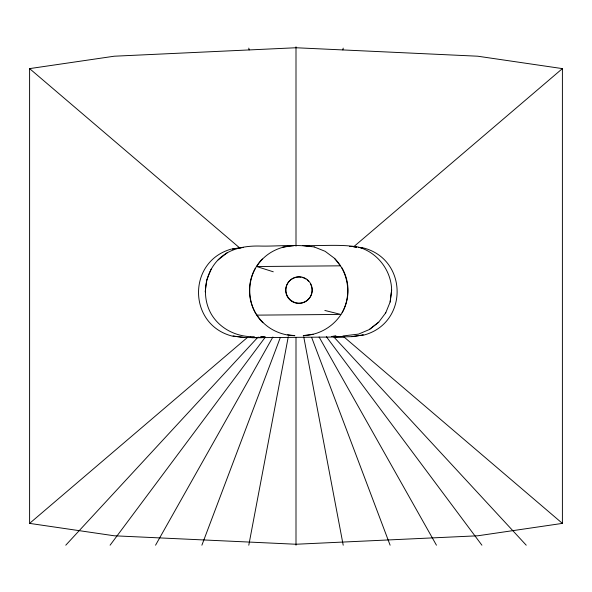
<?xml version="1.0" encoding="UTF-8"?>
<svg xmlns="http://www.w3.org/2000/svg" width="592" height="592" viewBox="0 0 592 592"><rect width="100%" height="100%" fill="white"/><g stroke="black" fill="none" stroke-linecap="round" stroke-linejoin="round"><path stroke-width="0.89" d="M254.345 336.693C237.288 337.248 220.291 329.211 211.418 314.345C201.369 297.066 204.299 274.081 218.211 259.762C229.363 248.263 245.613 245.562 260.954 246.08C277.789 246.413 294.757 244.23 311.488 246.612M390.113 302.001L391.638 290.184C391.364 270.263 377.134 252.044 357.879 246.953C339.571 244.037 320.96 246.124 302.512 245.502L302.49 245.547M391.638 290.184L390.202 301.853L385.703 312.902M248.795 545.195L288.274 336.774M342.857 49.928L343.205 48.115M201.887 545.195L280.312 337.536M211.129 269.145L206.719 280.046L205.195 291.871M262.36 259C245.347 276.087 245.613 305.901 262.892 322.714M342.109 312.717C351.833 295.334 348.636 272.438 334.495 258.401M155.555 545.195L272.897 336.996M227.483 252.525L218.13 259.903M342.938 335.96L358.523 334.117L369.349 329.529L378.702 322.152M110.09 545.195L265.105 337.41M385.784 312.761L378.621 322.292L369.349 329.529M273.282 271.795L256.676 266.526C264.528 253.642 279.143 246.05 294.069 245.613L282.451 247.19M65.771 545.195L257.735 337.418M29.6 523.387L114.271 535.79L296 544.248L477.729 535.79L562.4 523.387L562.4 68.613L477.729 56.21L296 47.752L114.271 56.21L29.6 68.613L29.6 523.387L247.5 337.396M353.639 246.805L562.4 68.613M231.465 249.047C187.183 261.176 187.701 324.697 232.19 336.086M364.191 334.991C408.48 322.869 407.94 259.355 363.466 247.959M338.025 336.522L334.606 337.055L351.929 336.633M313.116 334.228L303.259 335.605C319.162 335.198 334.08 326.34 342.154 312.65A45.051 45.051 0 0 0 341.784 267.599M335.834 335.908L331.35 336.537L336.056 336.234M256.676 266.526L340.4 265.83L334.532 258.349L325.119 251.304L314.189 246.938M255.33 268.309A45.051 45.051 0 0 0 255.7 313.36L257.076 315.129L340.807 314.433L324.83 310.452M344.137 336.944L251.963 337.706L250.431 337.129M349.369 246.524L352.122 246.516M244.466 337.529L261.449 337.662L258.016 337.188M260.976 336.848L265.364 337.085L260.872 336.53M302.512 245.502L314.197 246.931M353.972 246.842L356.562 247.167M287.645 334.806L294.838 335.671C279.853 335.427 265.135 327.924 257.076 315.129M353.883 246.76L356.525 247.13M29.6 68.613L239.767 248.004M343.797 336.796L562.4 523.387M333.636 336.737L526.229 545.195M326.34 336.67L481.91 545.195M319.103 336.996L436.445 545.195M311.688 337.536L390.113 545.195M248.795 48.115L249.143 49.928M303.726 336.774L343.205 545.195M296 46.805L296 246.161M296 337.536L296 545.195M311.755 287.253A13.194 13.194 0 0 1 300.159 303.356A13.194 13.194 0 0 1 285.707 289.754A13.194 13.194 0 0 1 301.076 277.204M302.756 277.596A13.194 13.194 0 0 1 305.886 279.024M307.292 280.038A13.194 13.194 0 0 1 308.543 281.222M310.548 284.027A13.194 13.194 0 0 1 311.533 286.417M363 334.976L352.122 336.619L363.488 334.976L363 334.976M242.787 247.419L232.197 249.025L243.541 247.404L242.787 247.419M244.289 337.507L232.915 336.056L244.289 337.507M362.763 247.944L358.286 247.382L362.763 247.944M292.056 301.158A13.194 13.194 0 0 0 312.236 290.428A13.194 13.194 0 0 0 292.848 278.314A13.194 13.194 0 0 0 292.056 301.158"/></g></svg>
